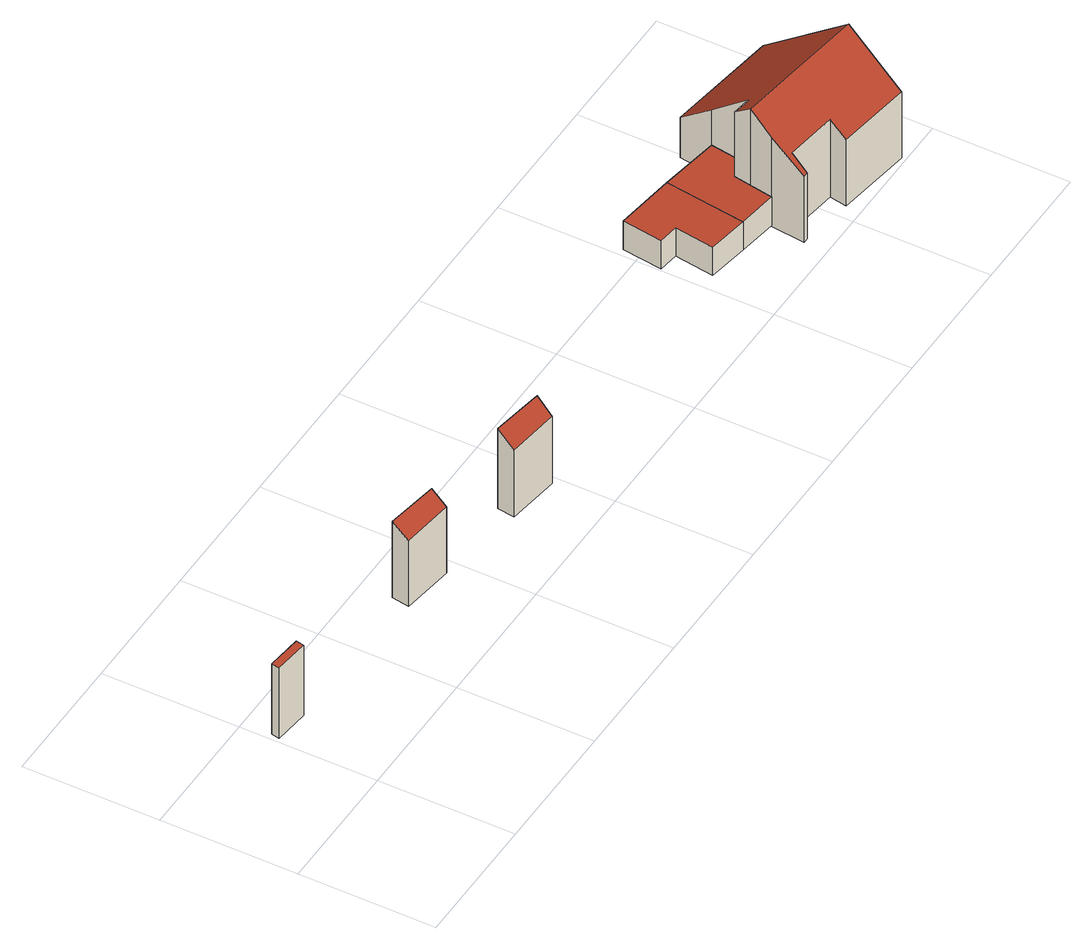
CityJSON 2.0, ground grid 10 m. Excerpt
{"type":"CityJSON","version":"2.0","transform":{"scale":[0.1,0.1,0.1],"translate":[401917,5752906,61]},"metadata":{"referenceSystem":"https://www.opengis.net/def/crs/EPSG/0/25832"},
"CityObjects":{
"building1":{"type":"Building","attributes":{"Gemeindeschluessel":"05515000","Geometrietyp2DReferenz":"3000","function":"51009_1610","roofType":"9999","measuredHeight":6},"geometry":[{"type":"Solid","lod":"2","boundaries":[[[[0,1,2,3]],[[1,4,5,2]],[[0,6,4,1]],[[3,7,6,0]],[[2,5,7,3]],[[4,6,7,5]]]],"semantics":{"surfaces":[{"type":"RoofSurface"},{"type":"WallSurface"},{"type":"GroundSurface"}],"values":[[0,1,1,1,1,2]]}}]},
"building2":{"type":"Building","attributes":{"Gemeindeschluessel":"05515000","Geometrietyp2DReferenz":"3000","function":"51009_1610","roofType":"2100","measuredHeight":6.54},"geometry":[{"type":"Solid","lod":"2","boundaries":[[[[8,9,10,11]],[[12,13,9,8]],[[14,15,13,12]],[[11,10,15,14]],[[12,8,11,14]],[[9,13,15,10]]]],"semantics":{"surfaces":[{"type":"WallSurface"},{"type":"RoofSurface"},{"type":"GroundSurface"}],"values":[[0,0,0,0,1,2]]}}]},
"building3":{"type":"Building","attributes":{"Gemeindeschluessel":"05515000","Geometrietyp2DReferenz":"3000","function":"51009_1610","roofType":"2100","measuredHeight":6.76},"geometry":[{"type":"Solid","lod":"2","boundaries":[[[[16,17,18,19]],[[20,21,17,16]],[[22,23,21,20]],[[19,18,23,22]],[[20,16,19,22]],[[17,21,23,18]]]],"semantics":{"surfaces":[{"type":"WallSurface"},{"type":"RoofSurface"},{"type":"GroundSurface"}],"values":[[0,0,0,0,1,2]]}}]},
"building4":{"type":"Building","attributes":{"Gemeindeschluessel":"05515000","Geometrietyp2DReferenz":"3000","function":"31001_2460","roofType":"1000","measuredHeight":2.41},"geometry":[{"type":"Solid","lod":"2","boundaries":[[[[24,25,26,27]],[[28,29,25,24]],[[30,31,29,28]],[[32,33,31,30]],[[34,35,33,32]],[[27,26,35,34]],[[32,30,28,24,27,34]],[[25,29,31,33,35,26]]]],"semantics":{"surfaces":[{"type":"WallSurface"},{"type":"RoofSurface"},{"type":"GroundSurface"}],"values":[[0,0,0,0,0,0,1,2]]}}]},
"building5":{"type":"Building","attributes":{"Gemeindeschluessel":"05515000","Geometrietyp2DReferenz":"3000","function":"31001_2460","roofType":"1000","measuredHeight":2.42},"geometry":[{"type":"Solid","lod":"2","boundaries":[[[[24,25,29,28]],[[36,37,25,24]],[[38,39,37,36]],[[40,41,39,38]],[[42,43,41,40]],[[28,29,43,42]],[[40,38,36,24,28,42]],[[25,37,39,41,43,29]]]],"semantics":{"surfaces":[{"type":"WallSurface"},{"type":"RoofSurface"},{"type":"GroundSurface"}],"values":[[0,0,0,0,0,0,1,2]]}}]},
"building6":{"type":"Building","attributes":{"Gemeindeschluessel":"05515000","Geometrietyp2DReferenz":"3000","function":"31001_1000","roofType":"3100","measuredHeight":9.01},"address":[{"country":"Germany","locality":"Münster","thoroughfareNumber":"22","thoroughfareName":"Waldweg"}],"geometry":[{"type":"Solid","lod":"2","boundaries":[[[[44,45,46,47]],[[48,49,45,44]],[[50,51,49,48]],[[52,53,51,50]],[[54,55,53,52]],[[56,57,55,54]],[[58,59,57,56]],[[60,61,59,58]],[[62,63,61,60]],[[64,65,63,62]],[[66,67,65,64]],[[68,69,67,66]],[[70,71,69,68]],[[47,46,71,70]],[[64,62,60,58,56,54,66]],[[52,50,48,44,47,70,68,66,54]],[[45,49,51,53,55,57,59,61,63,65,67,69,71,46]]]],"semantics":{"surfaces":[{"type":"WallSurface"},{"type":"RoofSurface"},{"type":"GroundSurface"}],"values":[[0,0,0,0,0,0,0,0,0,0,0,0,0,0,1,1,2]]}}]}
},
"vertices":[
[26,68,67],[27,74,67],[1,77,67],[0,71,67],[27,74,7],[1,77,7],[26,68,7],[0,71,7],
[148,74,73],[148,74,8],[146,61,8],[146,61,64],[187,68,73],[187,68,8],[185,56,64],[185,56,8],
[255,59,74],[255,59,6],[253,46,6],[253,46,63],[294,53,74],[294,53,6],[292,41,63],[292,41,6],
[550,106,28],[550,106,4],[505,112,4],[505,112,28],[542,46,28],[542,46,4],[512,51,28],[512,51,4],[516,80,28],[516,80,4],[501,82,28],[501,82,4],
[594,99,28],[594,99,4],[590,70,28],[590,70,4],[576,72,28],[576,72,4],[571,42,28],[571,42,4],
[574,29,69],[574,29,3],[613,24,3],[613,24,69],[572,17,59],[572,17,3],[568,17,59],[568,17,3],[571,42,79],[571,42,3],[574,59,93],[574,59,3],[576,72,83],[576,72,3],[590,70,83],[590,70,3],[594,99,58],[594,99,3],[598,124,37],[598,124,3],[682,112,37],[682,112,3],[673,45,93],[673,45,3],[667,3,59],[667,3,3],[611,11,59],[611,11,3]
]}
